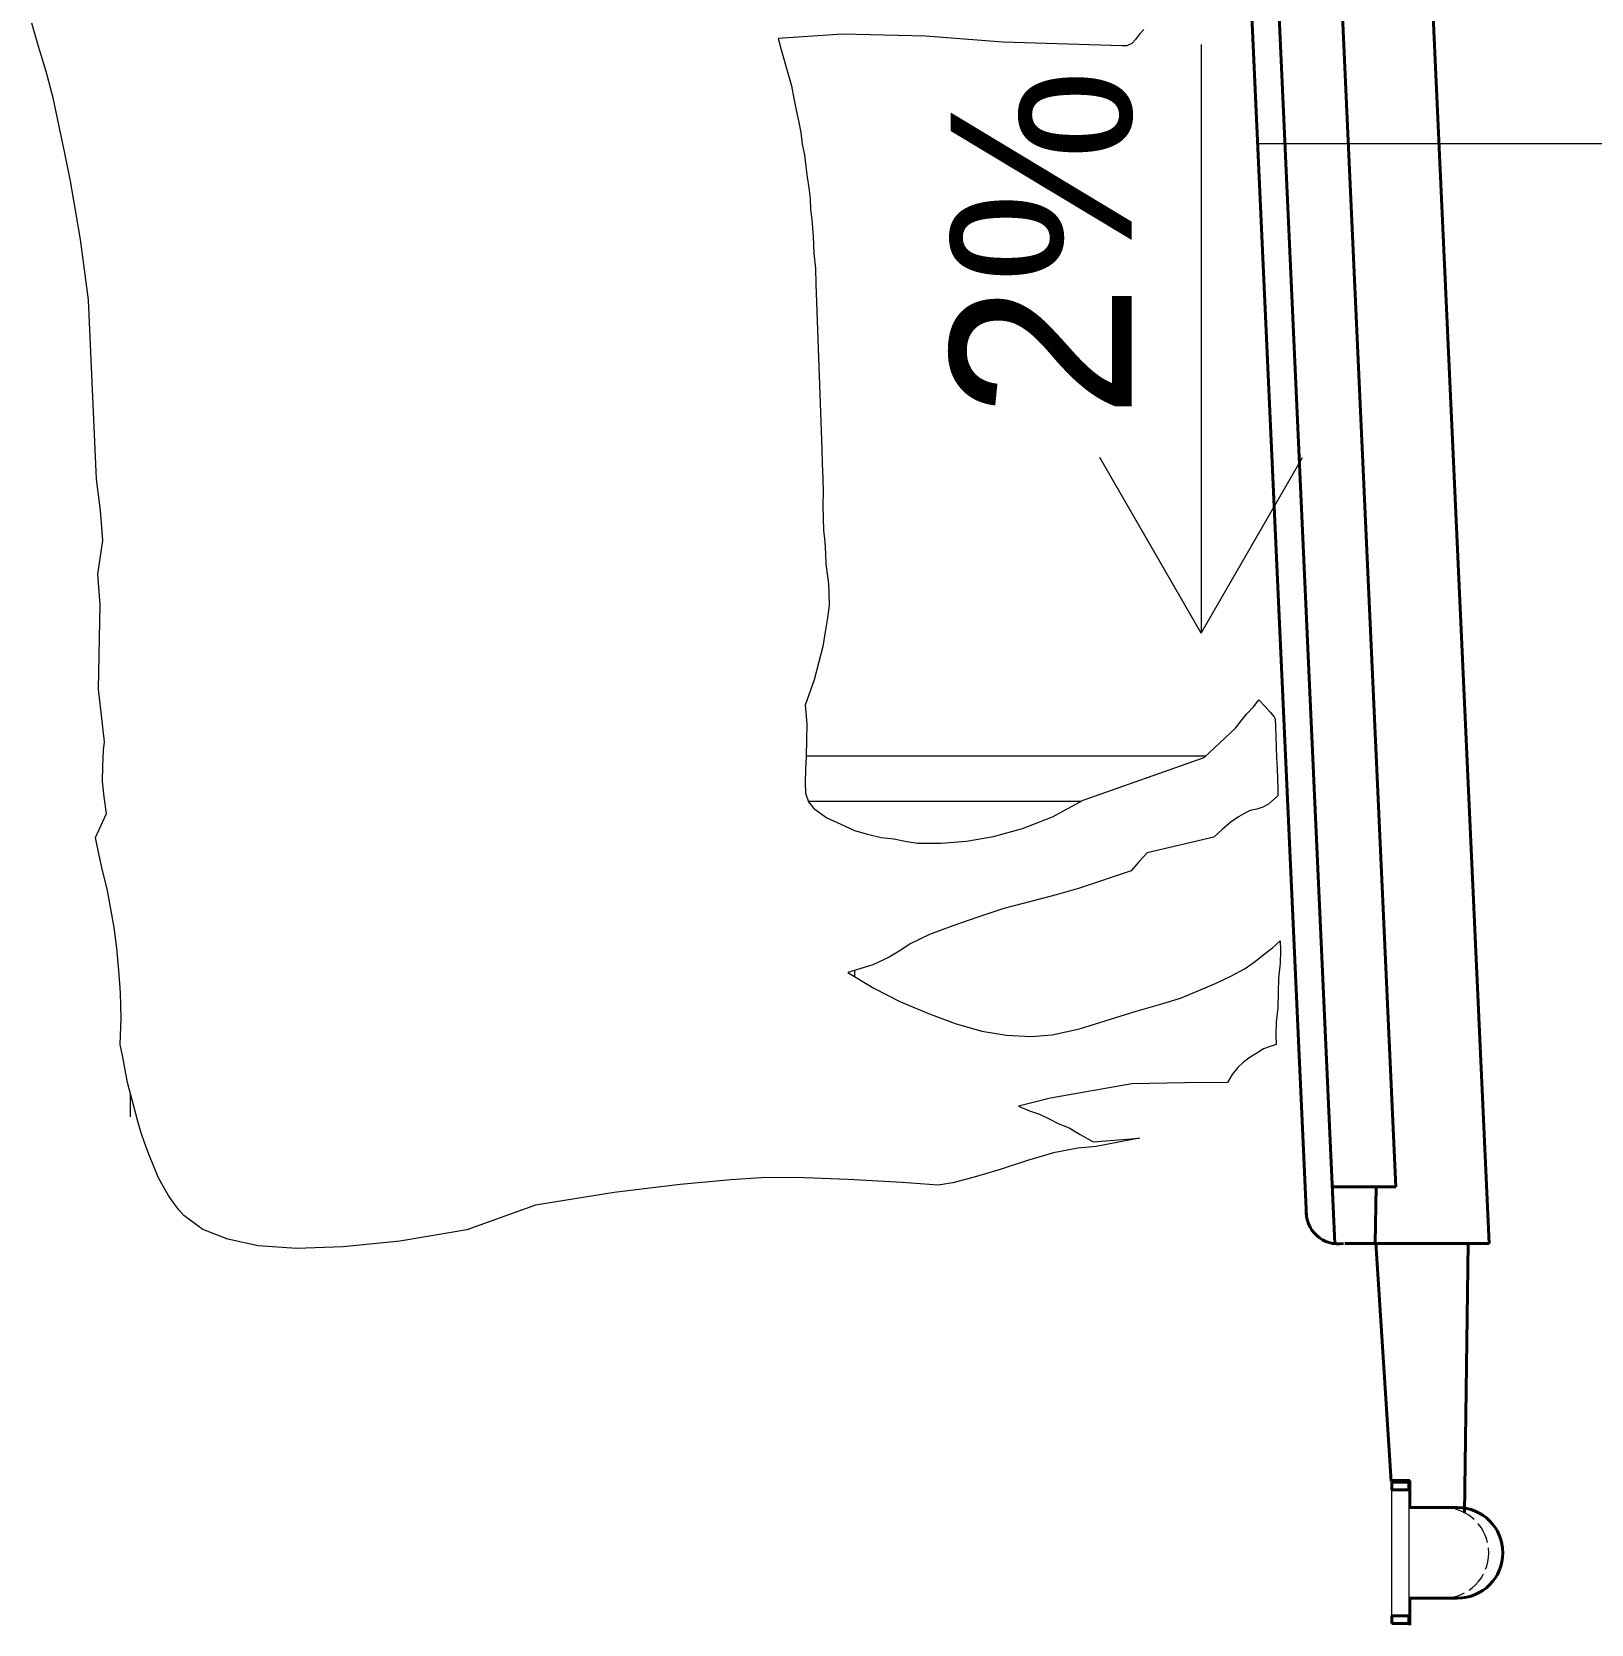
# Model space of a CAD drawing. Header units: millimetres. Extents: x 73 to 57768, y -40361 to 10065.
# Drawn here: x 3760.9 to 3933.1, y 2527.1 to 2703 of the extents above; entities that cross this region are included whole.
import ezdxf

# ---------------------------------------------------------------- set-up
doc = ezdxf.new("R2010")
doc.units = ezdxf.units.MM
doc.linetypes.add('ACAD_ISO02W100', pattern=[15, 12, -3])
doc.linetypes.add('DASHED2', pattern=[9.525, 6.35, -3.175])
doc.layers.add('hec', color=253, linetype='Continuous', lineweight=5)
doc.layers.add('kote', color=124, linetype='Continuous', lineweight=5)
doc.layers.add('pogled', color=7, linetype='Continuous', lineweight=5, true_color=0x8db1c3)
doc.layers.add('presjek', color=7, linetype='Continuous', lineweight=40, true_color=0xe37da2)

msp = doc.modelspace()

# ---------------------------------------------------------------- linework, layer by layer
at = {"layer": 'hec'}
msp.add_line((3896.251, 2690.682), (4158.354, 2690.682), dxfattribs=at)
at = {"layer": 'pogled'}
for p, q in [((3761.616, 2701.389), (3760.879, 2703.953)), ((3761.616, 2701.389), (3760.879, 2703.953)), ((3883.69, 2703.267), (3883.17, 2702.709)), ((3883.69, 2703.267), (3883.17, 2702.709)), ((3850.389, 2702.752), (3843.284, 2702.288)), ((3850.389, 2702.752), (3843.284, 2702.288)), ((3843.284, 2702.288), (3843.656, 2700.898)), ((3843.284, 2702.288), (3843.656, 2700.898)), ((3859.569, 2702.533), (3850.389, 2702.752)), ((3859.569, 2702.533), (3850.389, 2702.752)), ((3868.118, 2701.86), (3859.569, 2702.533)), ((3868.118, 2701.86), (3859.569, 2702.533)), ((3881.271, 2701.456), (3868.118, 2701.86)), ((3881.271, 2701.456), (3868.118, 2701.86)), ((3881.81, 2701.475), (3881.271, 2701.456)), ((3881.81, 2701.475), (3881.271, 2701.456)), ((3882.341, 2701.709), (3881.81, 2701.475)), ((3882.341, 2701.709), (3881.81, 2701.475)), ((3882.757, 2702.155), (3882.341, 2701.709)), ((3882.757, 2702.155), (3882.341, 2701.709)), ((3883.17, 2702.709), (3882.757, 2702.155)), ((3883.17, 2702.709), (3882.757, 2702.155)), ((3890.02, 2701.623), (3890.02, 2636.606)), ((3762.468, 2698.613), (3761.616, 2701.389)), ((3762.468, 2698.613), (3761.616, 2701.389)), ((3843.656, 2700.898), (3844.024, 2699.616)), ((3843.656, 2700.898), (3844.024, 2699.616)), ((3763.216, 2695.726), (3762.468, 2698.613)), ((3763.216, 2695.726), (3762.468, 2698.613)), ((3844.024, 2699.616), (3844.393, 2698.334)), ((3844.024, 2699.616), (3844.393, 2698.334)), ((3844.393, 2698.334), (3844.761, 2697.052)), ((3844.393, 2698.334), (3844.761, 2697.052)), ((3844.761, 2697.052), (3845.026, 2695.658)), ((3844.761, 2697.052), (3845.026, 2695.658)), ((3763.861, 2692.727), (3763.216, 2695.726)), ((3763.861, 2692.727), (3763.216, 2695.726)), ((3845.026, 2695.658), (3845.286, 2694.372)), ((3845.026, 2695.658), (3845.286, 2694.372)), ((3764.509, 2689.62), (3763.861, 2692.727)), ((3764.509, 2689.62), (3763.861, 2692.727)), ((3845.286, 2694.372), (3845.543, 2693.194)), ((3845.286, 2694.372), (3845.543, 2693.194)), ((3845.543, 2693.194), (3845.804, 2691.909)), ((3845.543, 2693.194), (3845.804, 2691.909)), ((3845.804, 2691.909), (3845.957, 2690.619)), ((3845.804, 2691.909), (3845.957, 2690.619)), ((3765.157, 2686.514), (3764.509, 2689.62)), ((3765.157, 2686.514), (3764.509, 2689.62)), ((3845.957, 2690.619), (3846.214, 2689.441)), ((3845.957, 2690.619), (3846.214, 2689.441)), ((3846.214, 2689.441), (3846.367, 2688.151)), ((3846.214, 2689.441), (3846.367, 2688.151)), ((3846.367, 2688.151), (3846.516, 2686.97)), ((3846.367, 2688.151), (3846.516, 2686.97)), ((3765.701, 2683.295), (3765.157, 2686.514)), ((3765.701, 2683.295), (3765.157, 2686.514)), ((3846.516, 2686.97), (3846.665, 2685.788)), ((3846.516, 2686.97), (3846.665, 2685.788)), ((3846.665, 2685.788), (3846.815, 2684.606)), ((3846.665, 2685.788), (3846.815, 2684.606)), ((3846.815, 2684.606), (3846.856, 2683.42)), ((3846.815, 2684.606), (3846.856, 2683.42)), ((3766.245, 2680.077), (3765.701, 2683.295)), ((3766.245, 2680.077), (3765.701, 2683.295)), ((3846.856, 2683.42), (3847.005, 2682.239)), ((3846.856, 2683.42), (3847.005, 2682.239)), ((3847.005, 2682.239), (3847.177, 2680.41)), ((3847.005, 2682.239), (3847.177, 2680.41)), ((3847.177, 2680.41), (3847.241, 2678.578)), ((3847.177, 2680.41), (3847.241, 2678.578)), ((3766.685, 2676.747), (3766.245, 2680.077)), ((3766.685, 2676.747), (3766.245, 2680.077)), ((3847.241, 2678.578), (3847.409, 2676.857)), ((3847.241, 2678.578), (3847.409, 2676.857)), ((3847.409, 2676.857), (3847.469, 2675.133)), ((3847.409, 2676.857), (3847.469, 2675.133)), ((3767.125, 2673.417), (3766.685, 2676.747)), ((3767.125, 2673.417), (3766.685, 2676.747)), ((3847.469, 2675.133), (3848.105, 2656.918)), ((3847.469, 2675.133), (3848.105, 2656.918)), ((3768.033, 2653.594), (3767.125, 2673.417)), ((3768.033, 2653.594), (3767.125, 2673.417)), ((3848.105, 2656.918), (3848.162, 2655.302)), ((3848.105, 2656.918), (3848.162, 2655.302)), ((3890.02, 2636.606), (3878.834, 2655.981)), ((3890.02, 2636.606), (3901.206, 2655.981)), ((3848.162, 2655.302), (3848.218, 2653.685)), ((3848.162, 2655.302), (3848.218, 2653.685)), ((3768.477, 2650.156), (3768.033, 2653.594)), ((3768.477, 2650.156), (3768.033, 2653.594)), ((3848.218, 2653.685), (3848.271, 2652.176)), ((3848.218, 2653.685), (3848.271, 2652.176)), ((3848.271, 2652.176), (3848.212, 2650.771)), ((3848.271, 2652.176), (3848.212, 2650.771)), ((3848.212, 2650.771), (3848.265, 2649.263)), ((3848.212, 2650.771), (3848.265, 2649.263)), ((3768.701, 2646.819), (3768.477, 2650.156)), ((3768.701, 2646.819), (3768.477, 2650.156)), ((3848.265, 2649.263), (3848.31, 2647.969)), ((3848.265, 2649.263), (3848.31, 2647.969)), ((3848.31, 2647.969), (3848.463, 2646.68)), ((3848.31, 2647.969), (3848.463, 2646.68)), ((3768.183, 2643.119), (3768.701, 2646.819)), ((3768.183, 2643.119), (3768.701, 2646.819)), ((3848.463, 2646.68), (3848.508, 2645.386)), ((3848.463, 2646.68), (3848.508, 2645.386)), ((3848.508, 2645.386), (3848.549, 2644.201)), ((3848.508, 2645.386), (3848.549, 2644.201)), ((3848.549, 2644.201), (3848.695, 2643.127)), ((3848.549, 2644.201), (3848.695, 2643.127)), ((3768.43, 2639.756), (3768.183, 2643.119)), ((3768.43, 2639.756), (3768.183, 2643.119)), ((3848.695, 2643.127), (3848.84, 2642.053)), ((3848.695, 2643.127), (3848.84, 2642.053)), ((3848.84, 2642.053), (3848.878, 2640.975)), ((3848.84, 2642.053), (3848.878, 2640.975)), ((3848.878, 2640.975), (3848.923, 2639.682)), ((3848.878, 2640.975), (3848.923, 2639.682)), ((3768.224, 2630.407), (3768.43, 2639.756)), ((3768.224, 2630.407), (3768.43, 2639.756)), ((3768.43, 2639.756), (3768.43, 2639.756)), ((3768.43, 2639.756), (3768.43, 2639.756)), ((3768.43, 2639.756), (3768.43, 2639.756)), ((3768.43, 2639.756), (3768.43, 2639.756)), ((3768.43, 2639.756), (3768.43, 2639.756)), ((3768.43, 2639.756), (3768.43, 2639.756)), ((3768.43, 2639.756), (3768.43, 2639.756)), ((3768.43, 2639.756), (3768.43, 2639.756)), ((3768.43, 2639.756), (3768.43, 2639.756)), ((3768.43, 2639.756), (3768.43, 2639.756)), ((3768.43, 2639.756), (3768.43, 2639.756)), ((3768.43, 2639.756), (3768.43, 2639.756)), ((3848.756, 2638.273), (3848.486, 2636.753)), ((3848.756, 2638.273), (3848.486, 2636.753)), ((3848.923, 2639.682), (3848.756, 2638.273)), ((3848.923, 2639.682), (3848.756, 2638.273)), ((3848.486, 2636.753), (3848.219, 2635.125)), ((3848.486, 2636.753), (3848.219, 2635.125)), ((3848.219, 2635.125), (3847.744, 2633.274)), ((3848.219, 2635.125), (3847.744, 2633.274)), ((3847.744, 2633.274), (3847.269, 2631.423)), ((3847.744, 2633.274), (3847.269, 2631.423)), ((3847.269, 2631.423), (3846.287, 2628.626)), ((3847.269, 2631.423), (3846.287, 2628.626)), ((3768.912, 2624.602), (3768.224, 2630.407)), ((3768.224, 2630.407), (3768.224, 2630.407)), ((3768.224, 2630.407), (3768.224, 2630.407)), ((3768.912, 2624.602), (3768.224, 2630.407)), ((3846.287, 2628.626), (3846.287, 2628.626)), ((3846.287, 2628.626), (3846.287, 2628.626)), ((3846.287, 2628.626), (3846.287, 2628.626)), ((3846.287, 2628.626), (3846.287, 2628.626)), ((3846.287, 2628.626), (3846.287, 2628.626)), ((3846.287, 2628.626), (3846.287, 2628.626)), ((3846.287, 2628.626), (3846.287, 2628.626)), ((3846.287, 2628.626), (3846.287, 2628.626)), ((3846.287, 2628.626), (3846.287, 2628.626)), ((3846.287, 2628.626), (3846.287, 2628.626)), ((3846.287, 2628.626), (3846.287, 2628.626)), ((3846.287, 2628.626), (3846.287, 2628.626)), ((3846.287, 2628.626), (3846.287, 2628.626)), ((3846.287, 2628.626), (3846.287, 2628.626)), ((3846.287, 2628.626), (3846.287, 2628.626)), ((3846.287, 2628.626), (3846.287, 2628.626)), ((3846.287, 2628.626), (3846.467, 2626.582)), ((3846.287, 2628.626), (3846.467, 2626.582)), ((3846.287, 2628.626), (3846.287, 2628.626)), ((3846.287, 2628.626), (3846.287, 2628.626)), ((3846.287, 2628.626), (3846.287, 2628.626)), ((3846.287, 2628.626), (3846.287, 2628.626)), ((3846.287, 2628.626), (3846.287, 2628.626)), ((3846.287, 2628.626), (3846.287, 2628.626)), ((3846.287, 2628.626), (3846.287, 2628.626)), ((3846.287, 2628.626), (3846.287, 2628.626)), ((3846.287, 2628.626), (3846.287, 2628.626)), ((3846.287, 2628.626), (3846.287, 2628.626)), ((3846.287, 2628.626), (3846.287, 2628.626)), ((3846.287, 2628.626), (3846.287, 2628.626)), ((3846.287, 2628.626), (3846.287, 2628.626)), ((3846.287, 2628.626), (3846.287, 2628.626)), ((3846.287, 2628.626), (3846.287, 2628.626)), ((3846.287, 2628.626), (3846.287, 2628.626)), ((3894.426, 2626.892), (3895.046, 2627.669)), ((3894.426, 2626.892), (3895.046, 2627.669)), ((3895.046, 2627.669), (3895.774, 2628.449)), ((3895.046, 2627.669), (3895.774, 2628.449)), ((3895.774, 2628.449), (3896.394, 2629.226)), ((3895.774, 2628.449), (3896.394, 2629.226)), ((3896.394, 2629.226), (3897.067, 2628.495)), ((3896.394, 2629.226), (3897.067, 2628.495)), ((3897.067, 2628.495), (3897.629, 2627.867)), ((3897.067, 2628.495), (3897.629, 2627.867)), ((3897.629, 2627.867), (3898.079, 2627.343)), ((3897.629, 2627.867), (3898.079, 2627.343)), ((3846.467, 2626.582), (3846.423, 2624.746)), ((3846.467, 2626.582), (3846.423, 2624.746)), ((3890.358, 2622.865), (3893.805, 2626.115)), ((3890.358, 2622.865), (3893.805, 2626.115)), ((3893.805, 2626.115), (3894.426, 2626.892)), ((3893.805, 2626.115), (3894.426, 2626.892)), ((3898.079, 2627.343), (3898.194, 2627.131)), ((3898.079, 2627.343), (3898.194, 2627.131)), ((3898.194, 2627.131), (3898.224, 2626.269)), ((3898.194, 2627.131), (3898.224, 2626.269)), ((3898.224, 2626.269), (3898.262, 2625.191)), ((3898.224, 2626.269), (3898.262, 2625.191)), ((3768.783, 2623.68), (3768.912, 2624.602)), ((3768.783, 2623.68), (3768.912, 2624.602)), ((3768.912, 2624.602), (3768.912, 2624.602)), ((3768.912, 2624.602), (3768.912, 2624.602)), ((3768.912, 2624.602), (3768.912, 2624.602)), ((3768.912, 2624.602), (3768.912, 2624.602)), ((3768.912, 2624.602), (3768.912, 2624.602)), ((3768.912, 2624.602), (3768.912, 2624.602)), ((3768.912, 2624.602), (3768.912, 2624.602)), ((3768.912, 2624.602), (3768.912, 2624.602)), ((3768.912, 2624.602), (3768.912, 2624.602)), ((3768.912, 2624.602), (3768.912, 2624.602)), ((3846.423, 2624.746), (3846.375, 2623.018)), ((3846.423, 2624.746), (3846.375, 2623.018)), ((3898.262, 2625.191), (3898.303, 2624.006)), ((3898.262, 2625.191), (3898.303, 2624.006)), ((3768.735, 2621.952), (3768.783, 2623.68)), ((3768.735, 2621.952), (3768.783, 2623.68)), ((3846.375, 2623.018), (3846.32, 2621.505)), ((3846.375, 2623.018), (3846.32, 2621.505)), ((3890.512, 2623.01), (3846.375, 2623.01)), ((3876.976, 2618.151), (3890.358, 2622.865)), ((3876.976, 2618.151), (3890.358, 2622.865)), ((3898.303, 2624.006), (3898.345, 2622.82)), ((3898.303, 2624.006), (3898.345, 2622.82)), ((3898.345, 2622.82), (3898.386, 2621.634)), ((3898.345, 2622.82), (3898.386, 2621.634)), ((3768.688, 2620.224), (3768.735, 2621.952)), ((3768.688, 2620.224), (3768.735, 2621.952)), ((3846.32, 2621.505), (3846.261, 2620.1)), ((3846.32, 2621.505), (3846.261, 2620.1)), ((3898.386, 2621.634), (3898.427, 2620.449)), ((3898.386, 2621.634), (3898.427, 2620.449)), ((3768.856, 2618.503), (3768.688, 2620.224)), ((3768.856, 2618.503), (3768.688, 2620.224)), ((3846.261, 2620.1), (3846.303, 2618.915)), ((3846.261, 2620.1), (3846.303, 2618.915)), ((3846.303, 2618.915), (3846.66, 2617.956)), ((3846.303, 2618.915), (3846.66, 2617.956)), ((3898.427, 2620.449), (3898.461, 2619.479)), ((3898.427, 2620.449), (3898.461, 2619.479)), ((3898.461, 2619.479), (3898.491, 2618.617)), ((3898.461, 2619.479), (3898.491, 2618.617)), ((3769.135, 2616.678), (3768.856, 2618.503)), ((3769.135, 2616.678), (3768.856, 2618.503)), ((3876.716, 2618.01), (3846.64, 2618.01)), ((3846.66, 2617.956), (3847.225, 2617.22)), ((3846.66, 2617.956), (3847.225, 2617.22)), ((3847.225, 2617.22), (3848.664, 2616.192)), ((3847.225, 2617.22), (3848.664, 2616.192)), ((3873.587, 2616.307), (3876.976, 2618.151)), ((3873.587, 2616.307), (3876.976, 2618.151)), ((3896.169, 2617.133), (3895.418, 2616.999)), ((3896.169, 2617.133), (3895.418, 2616.999)), ((3896.808, 2617.371), (3896.169, 2617.133)), ((3896.808, 2617.371), (3896.169, 2617.133)), ((3897.444, 2617.717), (3896.808, 2617.371)), ((3897.444, 2617.717), (3896.808, 2617.371)), ((3898.491, 2618.617), (3897.444, 2617.717)), ((3898.491, 2618.617), (3897.444, 2617.717)), ((3767.904, 2614.03), (3769.135, 2616.678)), ((3767.904, 2614.03), (3769.135, 2616.678)), ((3848.664, 2616.192), (3850.199, 2615.49)), ((3848.664, 2616.192), (3850.199, 2615.49)), ((3850.199, 2615.49), (3851.735, 2614.788)), ((3850.199, 2615.49), (3851.735, 2614.788)), ((3870.287, 2615.004), (3873.587, 2616.307)), ((3870.287, 2615.004), (3873.587, 2616.307)), ((3893.304, 2615.738), (3892.361, 2614.95)), ((3893.304, 2615.738), (3892.361, 2614.95)), ((3894.148, 2616.307), (3893.304, 2615.738)), ((3894.148, 2616.307), (3893.304, 2615.738)), ((3894.887, 2616.764), (3894.148, 2616.307)), ((3894.887, 2616.764), (3894.148, 2616.307)), ((3895.418, 2616.999), (3894.887, 2616.764)), ((3895.418, 2616.999), (3894.887, 2616.764)), ((3768.291, 2612.209), (3767.904, 2614.03)), ((3768.291, 2612.209), (3767.904, 2614.03)), ((3851.735, 2614.788), (3853.151, 2614.406)), ((3851.735, 2614.788), (3853.151, 2614.406)), ((3853.151, 2614.406), (3854.675, 2614.027)), ((3853.151, 2614.406), (3854.675, 2614.027)), ((3854.675, 2614.027), (3856.083, 2613.861)), ((3854.675, 2614.027), (3856.083, 2613.861)), ((3856.083, 2613.861), (3857.496, 2613.586)), ((3856.083, 2613.861), (3857.496, 2613.586)), ((3857.496, 2613.586), (3858.689, 2613.412)), ((3857.496, 2613.586), (3858.689, 2613.412)), ((3861.279, 2613.395), (3864.078, 2613.6)), ((3861.279, 2613.395), (3864.078, 2613.6)), ((3864.078, 2613.6), (3867.08, 2614.137)), ((3864.078, 2613.6), (3867.08, 2614.137)), ((3867.08, 2614.137), (3870.287, 2615.004)), ((3867.08, 2614.137), (3870.287, 2615.004)), ((3891.421, 2614.053), (3884.048, 2612.345)), ((3891.421, 2614.053), (3884.048, 2612.345)), ((3892.361, 2614.95), (3891.421, 2614.053)), ((3892.361, 2614.95), (3891.421, 2614.053)), ((3768.678, 2610.388), (3768.291, 2612.209)), ((3768.678, 2610.388), (3768.291, 2612.209)), ((3858.689, 2613.412), (3861.279, 2613.395)), ((3858.689, 2613.412), (3858.689, 2613.412)), ((3858.689, 2613.412), (3858.689, 2613.412)), ((3858.689, 2613.412), (3861.279, 2613.395)), ((3884.048, 2612.345), (3883.112, 2611.341)), ((3884.048, 2612.345), (3883.112, 2611.341)), ((3769.181, 2608.355), (3768.678, 2610.388)), ((3769.181, 2608.355), (3768.678, 2610.388)), ((3882.283, 2610.341), (3876.56, 2608.425)), ((3882.283, 2610.341), (3876.56, 2608.425)), ((3883.112, 2611.341), (3882.283, 2610.341)), ((3883.112, 2611.341), (3882.283, 2610.341)), ((3769.576, 2606.319), (3769.181, 2608.355)), ((3769.576, 2606.319), (3769.181, 2608.355)), ((3876.56, 2608.425), (3873.996, 2607.688)), ((3876.56, 2608.425), (3873.996, 2607.688)), ((3871.216, 2606.944), (3868.221, 2606.192)), ((3871.216, 2606.944), (3868.221, 2606.192)), ((3873.996, 2607.688), (3871.216, 2606.944)), ((3873.996, 2607.688), (3871.216, 2606.944)), ((3769.978, 2604.067), (3769.576, 2606.319)), ((3769.978, 2604.067), (3769.576, 2606.319)), ((3865.341, 2605.228), (3862.569, 2604.268)), ((3865.341, 2605.228), (3862.569, 2604.268)), ((3868.221, 2606.192), (3865.341, 2605.228)), ((3868.221, 2606.192), (3865.341, 2605.228)), ((3770.273, 2601.811), (3769.978, 2604.067)), ((3770.273, 2601.811), (3769.978, 2604.067)), ((3860.013, 2603.315), (3857.891, 2602.27)), ((3860.013, 2603.315), (3857.891, 2602.27)), ((3862.569, 2604.268), (3860.013, 2603.315)), ((3862.569, 2604.268), (3860.013, 2603.315)), ((3770.467, 2599.336), (3770.273, 2601.811)), ((3770.467, 2599.336), (3770.273, 2601.811)), ((3856.836, 2601.586), (3855.569, 2600.786)), ((3856.836, 2601.586), (3855.569, 2600.786)), ((3857.891, 2602.27), (3856.836, 2601.586)), ((3857.891, 2602.27), (3856.836, 2601.586)), ((3896.957, 2601.141), (3897.904, 2601.822)), ((3896.957, 2601.141), (3897.904, 2601.822)), ((3897.904, 2601.822), (3898.74, 2602.606)), ((3897.904, 2601.822), (3898.74, 2602.606)), ((3898.778, 2601.528), (3898.719, 2600.124)), ((3898.778, 2601.528), (3898.719, 2600.124)), ((3898.74, 2602.606), (3898.778, 2601.528)), ((3898.74, 2602.606), (3898.778, 2601.528)), ((3853.763, 2599.967), (3850.987, 2599.115)), ((3853.763, 2599.967), (3850.987, 2599.115)), ((3855.569, 2600.786), (3853.763, 2599.967)), ((3855.569, 2600.786), (3853.763, 2599.967)), ((3893.371, 2598.75), (3894.854, 2599.557)), ((3893.371, 2598.75), (3894.854, 2599.557)), ((3894.854, 2599.557), (3896.013, 2600.353)), ((3894.854, 2599.557), (3896.013, 2600.353)), ((3896.013, 2600.353), (3896.957, 2601.141)), ((3896.013, 2600.353), (3896.957, 2601.141)), ((3898.719, 2600.124), (3898.56, 2598.499)), ((3898.719, 2600.124), (3898.56, 2598.499)), ((3770.661, 2596.861), (3770.467, 2599.336)), ((3770.661, 2596.861), (3770.467, 2599.336)), ((3850.987, 2599.115), (3853.853, 2597.381)), ((3850.987, 2599.115), (3853.853, 2597.381)), ((3851.773, 2598.639), (3851.773, 2599.357)), ((3851.773, 2598.639), (3851.773, 2599.357)), ((3889.759, 2597.113), (3891.673, 2597.935)), ((3889.759, 2597.113), (3891.673, 2597.935)), ((3891.673, 2597.935), (3893.371, 2598.75)), ((3891.673, 2597.935), (3893.371, 2598.75)), ((3898.56, 2598.499), (3898.508, 2596.879)), ((3898.56, 2598.499), (3898.508, 2596.879)), ((3770.759, 2594.059), (3770.661, 2596.861)), ((3770.759, 2594.059), (3770.661, 2596.861)), ((3853.853, 2597.381), (3856.82, 2595.866)), ((3853.853, 2597.381), (3856.82, 2595.866)), ((3885.39, 2595.558), (3887.738, 2596.287)), ((3885.39, 2595.558), (3887.738, 2596.287)), ((3887.738, 2596.287), (3889.759, 2597.113)), ((3887.738, 2596.287), (3889.759, 2597.113)), ((3898.508, 2596.879), (3898.457, 2595.259)), ((3898.508, 2596.879), (3898.457, 2595.259)), ((3856.82, 2595.866), (3859.886, 2594.57)), ((3856.82, 2595.866), (3859.886, 2594.57)), ((3859.886, 2594.57), (3862.838, 2593.486)), ((3859.886, 2594.57), (3862.838, 2593.486)), ((3876.563, 2592.886), (3882.825, 2594.821)), ((3876.563, 2592.886), (3882.825, 2594.821)), ((3882.825, 2594.821), (3885.39, 2595.558)), ((3882.825, 2594.821), (3885.39, 2595.558)), ((3898.457, 2595.259), (3898.298, 2593.634)), ((3898.457, 2595.259), (3898.298, 2593.634)), ((3770.645, 2591.141), (3770.759, 2594.059)), ((3770.645, 2591.141), (3770.759, 2594.059)), ((3862.838, 2593.486), (3865.782, 2592.618)), ((3862.838, 2593.486), (3865.782, 2592.618)), ((3865.782, 2592.618), (3868.495, 2592.173)), ((3865.782, 2592.618), (3868.495, 2592.173)), ((3873.564, 2592.242), (3876.563, 2592.886)), ((3873.564, 2592.242), (3876.563, 2592.886)), ((3898.298, 2593.634), (3898.239, 2592.23)), ((3898.298, 2593.634), (3898.239, 2592.23)), ((3770.91, 2589.748), (3770.645, 2591.141)), ((3770.91, 2589.748), (3770.645, 2591.141)), ((3868.495, 2592.173), (3871.197, 2592.052)), ((3868.495, 2592.173), (3871.197, 2592.052)), ((3871.197, 2592.052), (3873.564, 2592.242)), ((3871.197, 2592.052), (3873.564, 2592.242)), ((3896.891, 2590.672), (3896.151, 2590.214)), ((3896.891, 2590.672), (3896.151, 2590.214)), ((3897.53, 2590.91), (3896.891, 2590.672)), ((3897.53, 2590.91), (3896.891, 2590.672)), ((3898.277, 2591.152), (3897.53, 2590.91)), ((3898.277, 2591.152), (3897.53, 2590.91)), ((3898.239, 2592.23), (3898.277, 2591.152)), ((3898.239, 2592.23), (3898.277, 2591.152)), ((3771.174, 2588.354), (3770.91, 2589.748)), ((3771.174, 2588.354), (3770.91, 2589.748)), ((3894.676, 2589.192), (3894.048, 2588.63)), ((3894.676, 2589.192), (3894.048, 2588.63)), ((3895.412, 2589.757), (3894.676, 2589.192)), ((3895.412, 2589.757), (3894.676, 2589.192)), ((3896.151, 2590.214), (3895.412, 2589.757)), ((3896.151, 2590.214), (3895.412, 2589.757)), ((3771.439, 2586.96), (3771.174, 2588.354)), ((3771.439, 2586.96), (3771.174, 2588.354)), ((3893.428, 2587.853), (3892.919, 2586.972)), ((3893.428, 2587.853), (3892.919, 2586.972)), ((3894.048, 2588.63), (3893.428, 2587.853)), ((3894.048, 2588.63), (3893.428, 2587.853)), ((3771.811, 2585.571), (3771.439, 2586.96)), ((3771.811, 2585.571), (3771.439, 2586.96)), ((3771.773, 2583.181), (3771.773, 2585.711)), ((3771.773, 2583.181), (3771.773, 2585.711)), ((3772.183, 2584.181), (3771.811, 2585.571)), ((3772.183, 2584.181), (3771.811, 2585.571)), ((3882.349, 2586.819), (3873.378, 2585.221)), ((3882.349, 2586.819), (3873.378, 2585.221)), ((3888.173, 2586.914), (3882.349, 2586.819)), ((3888.173, 2586.914), (3882.349, 2586.819)), ((3892.919, 2586.972), (3888.173, 2586.914)), ((3892.919, 2586.972), (3888.173, 2586.914)), ((3772.556, 2582.791), (3772.183, 2584.181)), ((3772.556, 2582.791), (3772.183, 2584.181)), ((3873.378, 2585.221), (3869.847, 2584.343)), ((3873.378, 2585.221), (3869.847, 2584.343)), ((3869.847, 2584.343), (3871.052, 2583.845)), ((3869.847, 2584.343), (3871.052, 2583.845)), ((3871.052, 2583.845), (3872.145, 2583.452)), ((3871.052, 2583.845), (3872.145, 2583.452)), ((3772.924, 2581.509), (3772.556, 2582.791)), ((3772.924, 2581.509), (3772.556, 2582.791)), ((3872.145, 2583.452), (3873.241, 2582.951)), ((3872.145, 2583.452), (3873.241, 2582.951)), ((3873.241, 2582.951), (3874.23, 2582.446)), ((3873.241, 2582.951), (3874.23, 2582.446)), ((3874.23, 2582.446), (3875.434, 2581.948)), ((3874.23, 2582.446), (3875.434, 2581.948)), ((3875.434, 2581.948), (3876.646, 2581.235)), ((3875.434, 2581.948), (3876.646, 2581.235)), ((3773.404, 2580.123), (3772.924, 2581.509)), ((3773.404, 2580.123), (3772.924, 2581.509)), ((3773.88, 2578.845), (3773.404, 2580.123)), ((3773.88, 2578.845), (3773.404, 2580.123)), ((3876.646, 2581.235), (3878.077, 2580.422)), ((3876.646, 2581.235), (3878.077, 2580.422)), ((3878.077, 2580.422), (3883.207, 2580.806)), ((3878.077, 2580.422), (3883.207, 2580.806)), ((3883.207, 2580.806), (3878.42, 2579.894)), ((3883.207, 2580.806), (3878.42, 2579.894)), ((3774.353, 2577.674), (3773.88, 2578.845)), ((3774.353, 2577.674), (3773.88, 2578.845)), ((3873.696, 2579.19), (3870.813, 2578.334)), ((3873.696, 2579.19), (3870.813, 2578.334)), ((3876.376, 2579.715), (3873.696, 2579.19)), ((3876.376, 2579.715), (3873.696, 2579.19)), ((3878.42, 2579.894), (3876.376, 2579.715)), ((3878.42, 2579.894), (3876.376, 2579.715)), ((3774.825, 2576.504), (3774.353, 2577.674)), ((3774.825, 2576.504), (3774.353, 2577.674)), ((3867.825, 2577.366), (3864.941, 2576.51)), ((3867.825, 2577.366), (3864.941, 2576.51)), ((3870.813, 2578.334), (3867.825, 2577.366)), ((3870.813, 2578.334), (3867.825, 2577.366)), ((3775.402, 2575.445), (3774.825, 2576.504)), ((3775.402, 2575.445), (3774.825, 2576.504)), ((3775.975, 2574.493), (3775.402, 2575.445)), ((3775.975, 2574.493), (3775.402, 2575.445)), ((3832.489, 2575.7), (3825.183, 2574.798)), ((3832.489, 2575.7), (3825.183, 2574.798)), ((3838.082, 2576.22), (3832.489, 2575.7)), ((3838.082, 2576.22), (3832.489, 2575.7)), ((3841.419, 2576.444), (3838.082, 2576.22)), ((3841.419, 2576.444), (3838.082, 2576.22)), ((3845.195, 2576.468), (3841.419, 2576.444)), ((3845.195, 2576.468), (3841.419, 2576.444)), ((3851.03, 2576.24), (3845.195, 2576.468)), ((3851.03, 2576.24), (3845.195, 2576.468)), ((3856.977, 2575.908), (3851.03, 2576.24)), ((3856.977, 2575.908), (3851.03, 2576.24)), ((3860.98, 2575.616), (3856.977, 2575.908)), ((3860.98, 2575.616), (3856.977, 2575.908)), ((3862.589, 2575.888), (3860.98, 2575.616)), ((3862.589, 2575.888), (3860.98, 2575.616)), ((3864.941, 2576.51), (3862.589, 2575.888)), ((3864.941, 2576.51), (3862.589, 2575.888)), ((3776.544, 2573.65), (3775.975, 2574.493)), ((3776.544, 2573.65), (3775.975, 2574.493)), ((3777.109, 2572.914), (3776.544, 2573.65)), ((3777.109, 2572.914), (3776.544, 2573.65)), ((3816.49, 2573.415), (3808.912, 2570.68)), ((3816.49, 2573.415), (3808.912, 2570.68)), ((3825.183, 2574.798), (3816.49, 2573.415)), ((3825.183, 2574.798), (3816.49, 2573.415)), ((3777.67, 2572.287), (3777.109, 2572.914)), ((3777.67, 2572.287), (3777.109, 2572.914)), ((3779.775, 2570.741), (3777.67, 2572.287)), ((3779.775, 2570.741), (3777.67, 2572.287)), ((3782.51, 2569.65), (3779.775, 2570.741)), ((3782.51, 2569.65), (3779.775, 2570.741)), ((3785.882, 2568.904), (3782.51, 2569.65)), ((3785.882, 2568.904), (3782.51, 2569.65)), ((3808.912, 2570.68), (3801.509, 2569.45)), ((3808.912, 2570.68), (3801.509, 2569.45)), ((3790.1, 2568.62), (3785.882, 2568.904)), ((3790.1, 2568.62), (3785.882, 2568.904)), ((3795.273, 2568.801), (3790.1, 2568.62)), ((3795.273, 2568.801), (3790.1, 2568.62)), ((3801.509, 2569.45), (3795.273, 2568.801)), ((3801.509, 2569.45), (3795.273, 2568.801)), ((3911.068, 2528.046), (3911.068, 2541.976)), ((3912.948, 2541.976), (3912.948, 2528.046))]:
    msp.add_line(p, q, dxfattribs=at)
at = {"layer": 'pogled', "linetype": 'ACAD_ISO02W100', "ltscale": 0.2}
msp.add_arc((3916.769, 2535.011), 5, 270, 90, dxfattribs=at)
at = {"layer": 'pogled', "linetype": 'DASHED2'}
msp.add_arc((3918.905, 2545.011), 5, 270, 272.1597, dxfattribs=at)
at = {"layer": 'presjek'}
for p, q in [((3904.773, 2569.181), (3889.319, 2909.187)), ((3911.495, 2575.452), (3896.312, 2909.505)), ((3921.796, 2569.181), (3906.342, 2909.187)), ((3901.637, 2572.183), (3890.865, 2809.181)), ((3901.637, 2572.183), (3890.865, 2809.181)), ((3901.637, 2572.183), (3891.319, 2799.181)), ((3901.637, 2572.183), (3891.319, 2799.181)), ((3911.495, 2575.452), (3904.488, 2575.452)), ((3911.495, 2575.452), (3904.488, 2575.452)), ((3911.495, 2575.452), (3904.488, 2575.452)), ((3911.495, 2575.452), (3904.488, 2575.452)), ((3909.341, 2575.452), (3909.238, 2569.181)), ((3921.796, 2569.181), (3905.888, 2569.181)), ((3921.796, 2569.181), (3905.888, 2569.181)), ((3919.494, 2569.181), (3919.086, 2539.442)), ((3913.068, 2543.011), (3911.068, 2543.011)), ((3913.068, 2543.011), (3913.068, 2540.011)), ((3918.327, 2540.011), (3913.068, 2540.011)), ((3918.327, 2530.011), (3913.068, 2530.011)), ((3913.068, 2530.011), (3913.068, 2527.011))]:
    msp.add_line(p, q, dxfattribs=at)
at = {"layer": 'presjek', "ltscale": 5}
msp.add_lwpolyline([(3910.975, 2542.905), (3909.291, 2569.246)], dxfattribs=at)
at = {"layer": 'presjek'}
for points in [[(3911.068, 2542.817), (3911.068, 2541.976), (3912.948, 2541.976), (3912.948, 2542.817)], [(3911.068, 2527.205), (3911.068, 2528.046), (3912.948, 2528.046), (3912.948, 2527.205)]]:
    msp.add_lwpolyline(points, close=True, dxfattribs=at)
for centre, radius, start, end in [((3905.172, 2572.704), 3.573, 176.82678, 278.80459), ((3905.172, 2572.704), 3.573, 176.82678, 278.80459), ((3905.172, 2572.704), 3.573, 176.82678, 278.80459), ((3905.172, 2572.704), 3.573, 176.82678, 278.80459), ((3918.327, 2535.011), 5, 270, 90)]:
    msp.add_arc(centre, radius, start, end, dxfattribs=at)

# ---------------------------------------------------------------- texts
at = {"layer": 'kote', "insert": (3862.328, 2660.292), "char_height": 20, "width": 132.8571, "attachment_point": 1, "rotation": 90}
msp.add_mtext('2%', dxfattribs=at)

doc.saveas('drawing.dxf')
